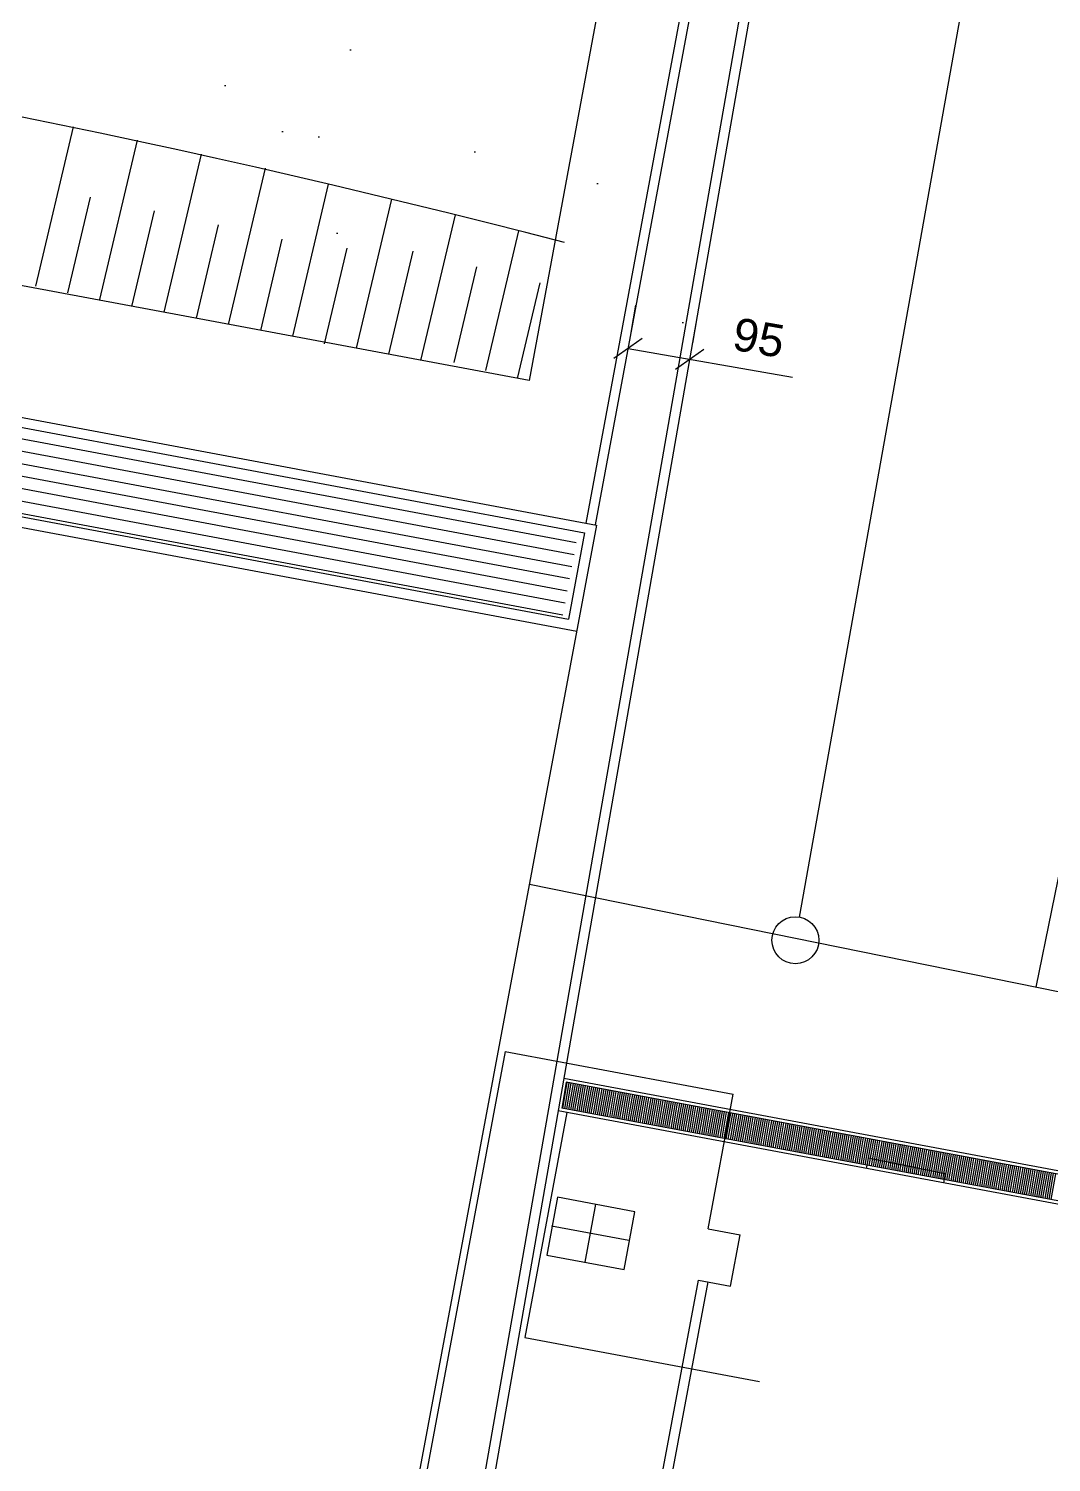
# Model space of a CAD drawing. Header units: metres. Extents: x 1796 to 5645, y -4719 to 2384.
# Drawn here: x 2003.22 to 2018.84, y -1138.64 to -1116.74 of the extents above; entities that cross this region are included whole.
import ezdxf

# ---------------------------------------------------------------- set-up
doc = ezdxf.new("R2010")
doc.units = ezdxf.units.M
doc.header["$MEASUREMENT"] = 0
doc.layers.add('ARQUITETURA', color=253, linetype='CONTINUOUS')
doc.styles.add('1-250', font='arial.ttf', dxfattribs={"height": 0.5})
pattern_1 = [(350.62296, (1466.5355, -762.2295), (4.08992, 4.08927), [0, -4.56, 0, -5.1, 0, -4.875]), (320.623, (1466.5355, -762.2295), (9.808834, 1.91215), [0, -2.46, 0, -4.11, 0, -1.575]), (280.623, (1464.013, -759.536), (6.39856, -6.807323), [0, -1.5, 0, -5.4, 0, -7.05]), (270.623, (1464.013, -759.536), (8.08648, -4.78256), [0, -0.75, 0, -3.54, 0, -4.05])]

msp = doc.modelspace()

# ---------------------------------------------------------------- hatches: boundary and pattern name
at = {"layer": 'ARQUITETURA'}
h = msp.add_hatch(dxfattribs=at)
h.set_pattern_fill('AR-SAND', color=116, scale=3, angle=-46.877, style=0)
h.set_pattern_definition(pattern_1)
edge = h.paths.add_edge_path()
edge.add_line((1975.606, -1066.674), (1974.637, -1065.639))
edge.add_line((1974.637, -1065.639), (1982.064, -1058.683))
edge.add_line((1982.064, -1058.683), (1966.688, -1042.265))
edge.add_line((1966.688, -1042.265), (1959.102, -1049.369))
edge.add_line((1959.102, -1049.369), (1960.264, -1050.61))
edge.add_line((1960.264, -1050.61), (1933.857, -1075.342))
edge.add_line((1933.857, -1075.342), (1952.762, -1095.528))
edge.add_line((1952.762, -1095.528), (1956.411, -1092.11))
edge.add_line((1956.411, -1092.11), (1958.223, -1094.044))
edge.add_line((1958.223, -1094.044), (1954.573, -1097.462))
edge.add_line((1954.573, -1097.462), (1972.833, -1116.959))
edge.add_arc((1973.247, -1274.849), 157.89, 75.30399, 90.15009, ccw=False)
edge.add_line((2013.302, -1122.124), (2015.597, -1109.849))
edge.add_arc((2010.779, -1108.954), 4.9, -10.5203, 43.1232)
edge.add_line((2014.355, -1105.605), (2002.802, -1093.268))
edge.add_line((2002.802, -1093.268), (2001.34, -1094.637))
edge.add_line((2001.34, -1094.637), (1975.364, -1066.9))
edge.add_line((1975.364, -1066.9), (1975.606, -1066.674))
h.paths.add_polyline_path([(2013.169, -1120.811), (2011.94, -1120.583), (2014.193, -1107.692), (2015.49, -1107.651)])
h = msp.add_hatch(dxfattribs=at)
h.set_pattern_fill('AR-SAND', color=116, scale=3, angle=-46.877, style=0)
h.set_pattern_definition(pattern_1)
edge = h.paths.add_edge_path()
edge.add_line((2048.41, -1161.912), (2047.65, -1163.919))
edge.add_arc((2015.073, -1249.958), 92, 69.26198, 79.43995)
edge.add_line((2031.934, -1159.516), (2031.658, -1160.99))
edge.add_line((2031.658, -1160.99), (2009.518, -1156.844))
edge.add_line((2009.518, -1156.844), (2011.289, -1147.384))
edge.add_line((2011.289, -1147.384), (2033.265, -1151.499))
edge.add_line((2033.265, -1151.499), (2037.108, -1132.566))
edge.add_line((2037.108, -1132.566), (2028.352, -1123.315))
edge.add_line((2028.352, -1123.315), (2021.935, -1122.012))
edge.add_line((2021.935, -1122.012), (2022.419, -1119.626))
edge.add_arc((2025.457, -1120.243), 3.1, 43.1229, 168.5248, ccw=False)
edge.add_line((2027.72, -1118.124), (2040.231, -1131.482))
edge.add_arc((2039.063, -1132.575), 1.6, -10.3134, 43.1255, ccw=False)
edge.add_line((2040.638, -1132.862), (2037.908, -1147.419))
edge.add_arc((2043.365, -1148.443), 5.552, 169.3787, 228.4034)
edge.add_line((2039.679, -1152.595), (2048.41, -1161.912))

# ---------------------------------------------------------------- linework, layer by layer
for p, q in [((2013.693, -1106.862, 0), (2010.862, -1122.118, 0)), ((2015.733, -1107.076, 0), (2008.787, -1146.813, 0)), ((2015.881, -1107.101), (2008.934, -1146.841)), ((2014.867, -1107.389, 0), (2011.729, -1124.294, 0)), ((2011.876, -1124.321, 0), (2015.014, -1107.416, 0)), ((2014.993, -1130.312, 0), (2018.798, -1109.008, 0)), ((2003.328, -1120.675), (2003.902, -1118.241)), ((2004.307, -1120.88), (2004.881, -1118.446)), ((2005.288, -1121.075), (2005.859, -1118.658)), ((2006.272, -1121.259), (2006.835, -1118.875)), ((2007.252, -1121.442), (2007.8, -1119.119)), ((2003.818, -1120.777), (2004.162, -1119.316)), ((2008.227, -1121.625), (2008.764, -1119.349)), ((2004.796, -1120.985), (2005.14, -1119.525)), ((2009.211, -1121.809), (2009.736, -1119.586)), ((2005.78, -1121.167), (2006.117, -1119.739)), ((2010.203, -1121.962), (2010.706, -1119.83)), ((2010.862, -1122.118, 0), (1999.972, -1120.079, 0)), ((2006.764, -1121.351), (2007.093, -1119.96)), ((2007.739, -1121.557), (2008.083, -1120.097)), ((2008.719, -1121.717), (2009.091, -1120.141)), ((2009.718, -1121.841), (2010.062, -1120.38)), ((2010.687, -1122.086), (2011.032, -1120.626)), ((2012.488, -1120.967), (2012.416, -1121.382)), ((2013.429, -1121.131), (2013.356, -1121.547)), ((2012.59, -1121.476), (2012.156, -1121.781)), ((2012.373, -1121.629), (2014.884, -1122.068)), ((2013.096, -1121.945), (2013.53, -1121.64)), ((2020.563, -1121.733), (2018.603, -1131.386)), ((1999.607, -1122.025), (2011.894, -1124.326)), ((1999.58, -1122.173), (2011.709, -1124.444)), ((1999.542, -1122.526), (2011.549, -1124.775)), ((1999.577, -1122.342), (2011.583, -1124.591)), ((1999.508, -1122.711), (2011.514, -1124.959)), ((1999.473, -1122.895), (2011.48, -1125.143)), ((1999.439, -1123.079), (2011.445, -1125.328)), ((1999.404, -1123.264), (2011.411, -1125.512)), ((1999.333, -1123.49), (2011.462, -1125.761)), ((1999.37, -1123.448), (2011.376, -1125.696)), ((1999.304, -1123.647), (2011.59, -1125.948)), ((2011.894, -1124.326), (2008.001, -1145.115)), ((2011.709, -1124.444), (2011.462, -1125.761)), ((2030.363, -1133.774), (2010.866, -1129.816)), ((2010.497, -1132.366), (2004.71, -1163.269)), ((2010.497, -1132.366), (2013.979, -1133.018)), ((2035.928, -1137.373), (2011.393, -1132.779)), ((2011.427, -1132.836), (2011.364, -1133.231)), ((2011.44, -1132.838), (2011.371, -1133.232)), ((2011.471, -1132.844), (2011.402, -1133.238)), ((2035.869, -1137.413), (2011.427, -1132.836)), ((2011.502, -1132.85), (2011.433, -1133.244)), ((2011.534, -1132.856), (2011.464, -1133.25)), ((2011.565, -1132.862), (2011.495, -1133.256)), ((2011.596, -1132.868), (2011.527, -1133.262)), ((2011.627, -1132.874), (2011.558, -1133.267)), ((2011.659, -1132.879), (2011.589, -1133.273)), ((2011.69, -1132.885), (2011.62, -1133.279)), ((2011.721, -1132.891), (2011.651, -1133.285)), ((2011.752, -1132.897), (2011.683, -1133.291)), ((2011.783, -1132.903), (2011.714, -1133.297)), ((2011.815, -1132.909), (2011.745, -1133.303)), ((2011.846, -1132.914), (2011.776, -1133.308)), ((2011.877, -1132.92), (2011.807, -1133.314)), ((2011.908, -1132.926), (2011.839, -1133.32)), ((2011.939, -1132.932), (2011.87, -1133.326)), ((2011.971, -1132.938), (2011.901, -1133.332)), ((2012.002, -1132.944), (2011.932, -1133.338)), ((2012.033, -1132.95), (2011.964, -1133.343)), ((2012.064, -1132.955), (2011.995, -1133.349)), ((2012.095, -1132.961), (2012.026, -1133.355)), ((2012.127, -1132.967), (2012.057, -1133.361)), ((2012.158, -1132.973), (2012.088, -1133.367)), ((2012.189, -1132.979), (2012.12, -1133.373)), ((2012.22, -1132.985), (2012.151, -1133.379)), ((2012.251, -1132.99), (2012.182, -1133.384)), ((2012.283, -1132.996), (2012.213, -1133.39)), ((2012.314, -1133.002), (2012.244, -1133.396)), ((2012.345, -1133.008), (2012.276, -1133.402)), ((2012.376, -1133.014), (2012.307, -1133.408)), ((2012.408, -1133.02), (2012.338, -1133.414)), ((2012.439, -1133.025), (2012.369, -1133.419)), ((2012.47, -1133.031), (2012.4, -1133.425)), ((2012.501, -1133.037), (2012.432, -1133.431)), ((2012.532, -1133.043), (2012.463, -1133.437)), ((2013.595, -1135.073), (2013.979, -1133.018)), ((2035.79, -1137.805), (2011.364, -1133.231)), ((2012.564, -1133.049), (2012.494, -1133.443)), ((2012.595, -1133.055), (2012.525, -1133.449)), ((2012.626, -1133.061), (2012.556, -1133.455)), ((2012.657, -1133.066), (2012.588, -1133.46)), ((2012.688, -1133.072), (2012.619, -1133.466)), ((2012.72, -1133.078), (2012.65, -1133.472)), ((2012.751, -1133.084), (2012.681, -1133.478)), ((2012.782, -1133.09), (2012.713, -1133.484)), ((2012.813, -1133.096), (2012.744, -1133.49)), ((2012.844, -1133.101), (2012.775, -1133.495)), ((2012.876, -1133.107), (2012.806, -1133.501)), ((2012.907, -1133.113), (2012.837, -1133.507)), ((2012.938, -1133.119), (2012.869, -1133.513)), ((2012.969, -1133.125), (2012.9, -1133.519)), ((2013, -1133.131), (2012.931, -1133.525)), ((2013.032, -1133.137), (2012.962, -1133.53)), ((2013.063, -1133.142), (2012.993, -1133.536)), ((2013.094, -1133.148), (2013.025, -1133.542)), ((2013.125, -1133.154), (2013.056, -1133.548)), ((2013.157, -1133.16), (2013.087, -1133.554)), ((2013.188, -1133.166), (2013.118, -1133.56)), ((2013.219, -1133.172), (2013.149, -1133.566)), ((2013.25, -1133.177), (2013.181, -1133.571)), ((2013.281, -1133.183), (2013.212, -1133.577)), ((2013.313, -1133.189), (2013.243, -1133.583)), ((2013.344, -1133.195), (2013.274, -1133.589)), ((2013.375, -1133.201), (2013.306, -1133.595)), ((2013.406, -1133.207), (2013.337, -1133.601)), ((2013.437, -1133.213), (2013.368, -1133.606)), ((2013.469, -1133.218), (2013.399, -1133.612)), ((2013.5, -1133.224), (2013.43, -1133.618)), ((2013.531, -1133.23), (2013.462, -1133.624)), ((2013.562, -1133.236), (2013.493, -1133.63)), ((2013.593, -1133.242), (2013.524, -1133.636)), ((2013.625, -1133.248), (2013.555, -1133.642)), ((2013.656, -1133.253), (2013.586, -1133.647)), ((2013.687, -1133.259), (2013.618, -1133.653)), ((2011.439, -1133.296), (2010.795, -1136.736)), ((2035.829, -1137.863), (2011.307, -1133.271)), ((2013.718, -1133.265), (2013.649, -1133.659)), ((2013.75, -1133.271), (2013.68, -1133.665)), ((2013.781, -1133.277), (2013.711, -1133.671)), ((2013.812, -1133.283), (2013.742, -1133.677)), ((2013.843, -1133.288), (2013.774, -1133.682)), ((2013.874, -1133.294), (2013.805, -1133.688)), ((2013.906, -1133.3), (2013.836, -1133.694)), ((2013.938, -1133.306), (2013.869, -1133.7)), ((2013.969, -1133.312), (2013.9, -1133.706)), ((2014.001, -1133.318), (2013.931, -1133.712)), ((2014.032, -1133.324), (2013.962, -1133.718)), ((2014.063, -1133.33), (2013.994, -1133.724)), ((2014.094, -1133.336), (2014.025, -1133.729)), ((2014.125, -1133.341), (2014.056, -1133.735)), ((2014.157, -1133.347), (2014.087, -1133.741)), ((2014.188, -1133.353), (2014.118, -1133.747)), ((2014.219, -1133.359), (2014.15, -1133.753)), ((2014.25, -1133.365), (2014.181, -1133.759)), ((2014.281, -1133.371), (2014.212, -1133.765)), ((2014.313, -1133.376), (2014.243, -1133.77)), ((2014.344, -1133.382), (2014.274, -1133.776)), ((2014.375, -1133.388), (2014.306, -1133.782)), ((2014.406, -1133.394), (2014.337, -1133.788)), ((2014.438, -1133.4), (2014.368, -1133.794)), ((2014.469, -1133.406), (2014.399, -1133.8)), ((2014.5, -1133.411), (2014.43, -1133.805)), ((2014.531, -1133.417), (2014.462, -1133.811)), ((2014.562, -1133.423), (2014.493, -1133.817)), ((2014.594, -1133.429), (2014.524, -1133.823)), ((2014.625, -1133.435), (2014.555, -1133.829)), ((2014.656, -1133.441), (2014.586, -1133.835)), ((2014.687, -1133.447), (2014.618, -1133.84)), ((2014.718, -1133.452), (2014.649, -1133.846)), ((2014.75, -1133.458), (2014.68, -1133.852)), ((2014.781, -1133.464), (2014.711, -1133.858)), ((2014.812, -1133.47), (2014.743, -1133.864)), ((2014.843, -1133.476), (2014.774, -1133.87)), ((2014.874, -1133.482), (2014.805, -1133.876)), ((2014.906, -1133.487), (2014.836, -1133.881)), ((2014.937, -1133.493), (2014.867, -1133.887)), ((2014.968, -1133.499), (2014.899, -1133.893)), ((2014.999, -1133.505), (2014.93, -1133.899)), ((2015.03, -1133.511), (2014.961, -1133.905)), ((2015.062, -1133.517), (2014.992, -1133.911)), ((2015.093, -1133.523), (2015.023, -1133.916)), ((2015.124, -1133.528), (2015.055, -1133.922)), ((2015.155, -1133.534), (2015.086, -1133.928)), ((2015.187, -1133.54), (2015.117, -1133.934)), ((2015.218, -1133.546), (2015.148, -1133.94)), ((2015.249, -1133.552), (2015.179, -1133.946)), ((2015.28, -1133.558), (2015.211, -1133.952)), ((2015.311, -1133.563), (2015.242, -1133.957)), ((2015.343, -1133.569), (2015.273, -1133.963)), ((2015.374, -1133.575), (2015.304, -1133.969)), ((2015.405, -1133.581), (2015.336, -1133.975)), ((2015.436, -1133.587), (2015.367, -1133.981)), ((2015.467, -1133.593), (2015.398, -1133.987)), ((2015.499, -1133.599), (2015.429, -1133.992)), ((2015.53, -1133.604), (2015.46, -1133.998)), ((2015.561, -1133.61), (2015.492, -1134.004)), ((2015.592, -1133.616), (2015.523, -1134.01)), ((2015.623, -1133.622), (2015.554, -1134.016)), ((2015.655, -1133.628), (2015.585, -1134.022)), ((2015.686, -1133.634), (2015.616, -1134.028)), ((2015.717, -1133.639), (2015.648, -1134.033)), ((2015.748, -1133.645), (2015.679, -1134.039)), ((2015.78, -1133.651), (2015.71, -1134.045)), ((2015.811, -1133.657), (2015.741, -1134.051)), ((2015.842, -1133.663), (2015.772, -1134.057)), ((2015.873, -1133.669), (2015.804, -1134.063)), ((2015.904, -1133.674), (2015.835, -1134.068)), ((2015.936, -1133.68), (2015.866, -1134.074)), ((2015.967, -1133.686), (2015.897, -1134.08)), ((2015.998, -1133.692), (2015.928, -1134.086)), ((2016.029, -1133.698), (2015.96, -1134.092)), ((2016.06, -1133.704), (2015.991, -1134.098)), ((2016.092, -1133.71), (2016.022, -1134.103)), ((2016.123, -1133.715), (2016.053, -1134.109)), ((2016.154, -1133.721), (2016.085, -1134.115)), ((2016.185, -1133.727), (2016.116, -1134.121)), ((2016.216, -1133.733), (2016.147, -1134.127)), ((2016.248, -1133.739), (2016.178, -1134.133)), ((2016.279, -1133.745), (2016.209, -1134.139)), ((2016.31, -1133.75), (2016.241, -1134.144)), ((2016.341, -1133.756), (2016.272, -1134.15)), ((2016.372, -1133.762), (2016.303, -1134.156)), ((2016.404, -1133.768), (2016.334, -1134.162)), ((2016.435, -1133.774), (2016.365, -1134.168)), ((2016.466, -1133.78), (2016.397, -1134.174)), ((2016.497, -1133.786), (2016.428, -1134.179)), ((2016.529, -1133.791), (2016.459, -1134.185)), ((2016.56, -1133.797), (2016.49, -1134.191)), ((2016.591, -1133.803), (2016.521, -1134.197)), ((2016.622, -1133.809), (2016.553, -1134.203)), ((2016.653, -1133.815), (2016.584, -1134.209)), ((2016.685, -1133.821), (2016.615, -1134.215)), ((2016.716, -1133.826), (2016.646, -1134.22)), ((2016.747, -1133.832), (2016.678, -1134.226)), ((2016.778, -1133.838), (2016.709, -1134.232)), ((2016.809, -1133.844), (2016.74, -1134.238)), ((2016.841, -1133.85), (2016.771, -1134.244)), ((2016.872, -1133.856), (2016.802, -1134.25)), ((2016.903, -1133.862), (2016.834, -1134.255)), ((2016.934, -1133.867), (2016.865, -1134.261)), ((2016.965, -1133.873), (2016.896, -1134.267)), ((2016.997, -1133.879), (2016.927, -1134.273)), ((2017.028, -1133.885), (2016.958, -1134.279)), ((2017.059, -1133.891), (2016.99, -1134.285)), ((2017.09, -1133.897), (2017.021, -1134.291)), ((2017.122, -1133.902), (2017.052, -1134.296)), ((2017.153, -1133.908), (2017.083, -1134.302)), ((2017.184, -1133.914), (2017.114, -1134.308)), ((2016.039, -1133.998), (2016.01, -1134.152)), ((2017.215, -1134.237), (2016.039, -1133.998)), ((2017.215, -1133.92), (2017.146, -1134.314)), ((2017.246, -1133.926), (2017.177, -1134.32)), ((2017.278, -1133.932), (2017.208, -1134.326)), ((2017.309, -1133.937), (2017.239, -1134.331)), ((2017.34, -1133.943), (2017.27, -1134.337)), ((2017.371, -1133.949), (2017.302, -1134.343)), ((2017.402, -1133.955), (2017.333, -1134.349)), ((2017.434, -1133.961), (2017.364, -1134.355)), ((2017.465, -1133.967), (2017.395, -1134.361)), ((2017.496, -1133.973), (2017.427, -1134.366)), ((2017.527, -1133.978), (2017.458, -1134.372)), ((2017.558, -1133.984), (2017.489, -1134.378)), ((2017.59, -1133.99), (2017.52, -1134.384)), ((2017.621, -1133.996), (2017.551, -1134.39)), ((2017.652, -1134.002), (2017.583, -1134.396)), ((2017.683, -1134.008), (2017.614, -1134.402)), ((2017.714, -1134.013), (2017.645, -1134.407)), ((2017.746, -1134.019), (2017.676, -1134.413)), ((2017.777, -1134.025), (2017.707, -1134.419)), ((2017.808, -1134.031), (2017.739, -1134.425)), ((2017.839, -1134.037), (2017.77, -1134.431)), ((2017.871, -1134.043), (2017.801, -1134.437)), ((2017.902, -1134.049), (2017.832, -1134.442)), ((2017.933, -1134.054), (2017.863, -1134.448)), ((2017.964, -1134.06), (2017.895, -1134.454)), ((2017.995, -1134.066), (2017.926, -1134.46)), ((2018.027, -1134.072), (2017.957, -1134.466)), ((2018.058, -1134.078), (2017.988, -1134.472)), ((2018.089, -1134.084), (2018.019, -1134.478)), ((2018.12, -1134.089), (2018.051, -1134.483)), ((2018.151, -1134.095), (2018.082, -1134.489)), ((2018.183, -1134.101), (2018.113, -1134.495)), ((2018.214, -1134.107), (2018.144, -1134.501)), ((2018.245, -1134.113), (2018.176, -1134.507)), ((2018.276, -1134.119), (2018.207, -1134.513)), ((2018.307, -1134.125), (2018.238, -1134.518)), ((2018.339, -1134.13), (2018.269, -1134.524)), ((2018.37, -1134.136), (2018.3, -1134.53)), ((2017.215, -1134.237), (2017.189, -1134.373)), ((2018.401, -1134.142), (2018.332, -1134.536)), ((2018.432, -1134.148), (2018.363, -1134.542)), ((2018.463, -1134.154), (2018.394, -1134.548)), ((2018.495, -1134.16), (2018.425, -1134.554)), ((2018.526, -1134.165), (2018.456, -1134.559)), ((2018.557, -1134.171), (2018.488, -1134.565)), ((2018.588, -1134.177), (2018.519, -1134.571)), ((2018.62, -1134.183), (2018.55, -1134.577)), ((2018.651, -1134.189), (2018.581, -1134.583)), ((2018.682, -1134.195), (2018.612, -1134.589)), ((2018.713, -1134.2), (2018.644, -1134.594)), ((2018.744, -1134.206), (2018.675, -1134.6)), ((2018.776, -1134.212), (2018.706, -1134.606)), ((2018.807, -1134.218), (2018.737, -1134.612)), ((2018.838, -1134.224), (2018.769, -1134.618)), ((2018.869, -1134.23), (2018.8, -1134.624)), ((2018.9, -1134.236), (2018.831, -1134.629)), ((2011.298, -1134.592), (2011.133, -1135.477)), ((2012.478, -1134.813), (2011.298, -1134.592)), ((2011.876, -1134.7), (2011.711, -1135.585)), ((2012.312, -1135.698), (2012.478, -1134.813)), ((2012.383, -1135.253), (2011.204, -1135.032)), ((2013.595, -1135.073), (2014.086, -1135.165)), ((2013.939, -1135.951), (2014.086, -1135.165)), ((2011.133, -1135.477), (2012.312, -1135.698)), ((2008.192, -1163.921), (2013.447, -1135.859)), ((2013.594, -1135.887), (2011.473, -1147.215)), ((2013.447, -1135.859), (2013.939, -1135.951)), ((2010.795, -1136.736), (2014.383, -1137.408))]:
    msp.add_line(p, q, dxfattribs=at)
msp.add_circle((2014.929, -1130.666, 0), 0.359, dxfattribs=at)
msp.add_arc((1971.576, -1273.323, 0), 158.402, 75.43775, 89.49081, dxfattribs=at)

# ---------------------------------------------------------------- texts
at = {"layer": 'ARQUITETURA', "style": '1-250'}
msp.add_text('95', height=0.5, rotation=350.0862, dxfattribs=at).set_placement((2013.945, -1121.641))

doc.saveas('drawing.dxf')
